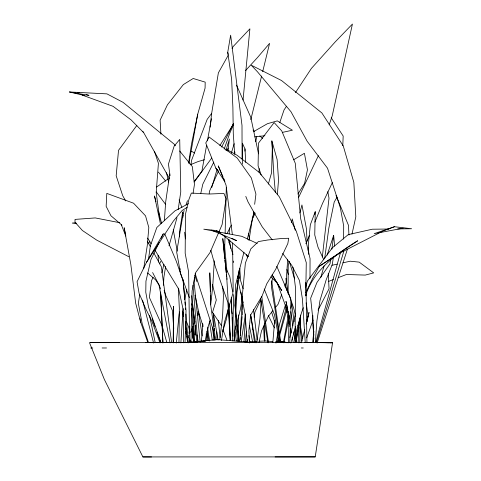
<?xml version="1.0" encoding="UTF-8"?>
<svg xmlns="http://www.w3.org/2000/svg" width="481" height="481" viewBox="0 0 481 481"><rect width="100%" height="100%" fill="white"/><g stroke="black" fill="none" stroke-linecap="round" stroke-linejoin="round"><path stroke-width="0.72" d="M192.671 338.335L192.701 327.074M229.503 303.95L229.425 327.164L230.146 340.65M309.98 278.487L310.059 258.586L300.673 218.596L295.262 163.239L281.752 130.934L274.152 122.571L258.507 143.079L258.087 165.819L261.165 175M299.861 342.809L300.006 320.406M343.596 239.105L343.687 225.992L340.386 207.936L327.513 168.194L307.185 141.312L290.999 111.76L257.413 71.729L251.196 65.151L281.529 80.525L321.891 112.969L343.248 145.893L353.836 182.383L355.814 216.871L352.002 234.079M178.968 342.821L179.341 308.393L178.331 288.155M173.148 342.869L173.599 306.289L173.455 342.761M238.335 341.245L238.636 314.959M295.033 342.712L295.544 288.089L292.941 267.171M244.943 151.142L244.991 148.9L242.358 143.17L242.526 164.123M295.328 338.672L295.575 326.665M308.766 254.347L308.411 243.987L310.347 224.729L315.241 211.694L314.748 234.932L317.977 247.096L323.785 259.836M190.915 342.502L192.099 290.945L195.599 272.697L210.065 252.471L222.096 224.621L226.094 198.737L223.918 193.422L209.091 194.029L191.348 193.073L188.949 199.344L185.444 214.243L185.173 253.265L188.618 272.078L189.664 342.442M226.317 187.223L225.126 233.423M288.486 342.412L289.057 316.979L285.973 301.377L287.812 309.83M313.372 342.406L313.702 327.393L310.66 298.232L316.961 282.461L330.05 263.72L330.603 259.361M232.539 340.927L233.652 294.54M195.412 325.324L195.16 335.089L195.508 325.372M185.047 342.664L186.033 310.558L183.105 280.892L176.329 261.303L164.7 233.754M224.729 258.688L224.429 255.742L225.03 236.399M300.475 317.959L300.258 325.36L302.723 338.353M312.884 315.608L312.65 322.949L313.852 335.179M207.503 340.47L207.744 333.772M207.798 332.287L207.99 327.08M160.642 292.057L162.921 343.043M342.791 145.749L343.175 136.021L331.229 117.803M229.19 233.856L229.437 227.892M194.39 277.537L194.162 282.762L200.15 342.075M259.037 172.294L259.199 168.597M289.73 342.37L290.921 315.416L290.801 299.062L276.803 266.336M296.074 342.46L296.603 330.465L301.359 313.167L303.283 307.69M291.66 302.471L290.819 308.387M163.48 285.287L163.895 277.212L165.632 266.486M240.127 339.82L240.241 337.566M240.356 335.317L241.847 306.078L242.634 302.453M274.759 323.863L274.831 322.39L271.597 311.971M214.298 260.75L212.734 286.562L210.678 304.858L215.578 340.067M234.019 340.963L237.722 280.417M237.861 278.174L237.999 275.932M261.129 300.613L259.987 318.458L256.71 342.803M180.862 342.923L183.129 308.598M243.969 341.558L245.55 317.646M287.668 259.77L286.063 282.798L284.77 286.267M164.364 220.707L165.723 201.617L169.763 173.936M315.326 342.688L316.889 321.074L319.979 300.559L326.136 279.93L332.335 264.273L333.513 256.283M277.351 194.667L278.541 179.918L277.116 159.458L271.873 140.921L273.96 176.93L275.385 192.4M272.817 342.598L274.711 320.22M201.425 341.167L202.892 324.146M239.845 268.458L238.54 283.327L243.176 302.639M243.037 100.084L249.898 28.812L233.129 46.561L232.052 48.485M176.25 343.037L179.124 314.057L179.69 311.898M239.67 341.245L242.147 316.57M242.298 315.079L242.671 311.339M245.442 341.636L246.488 331.193M210.107 127.152L211.598 113.732L218.374 72.865L228.09 55.543M209.193 193.59L209.439 191.39L218.398 171.2M312.614 342.502L313.883 331.337M322.33 256.926L329.004 198.142L327.795 191.6M188.456 337.933L188.799 334.974M188.967 333.495L189.31 330.537M189.478 329.058L189.736 326.839M227.747 150.421L228.006 148.202M219.799 339.544L222.601 315.915L223.491 295.388L222.625 286.646M253.746 211.616L253.198 215.993L247.276 239.165M254.653 204.323L255.928 194.108L251.353 177.994L237.175 158.015L209.127 137.043L205.754 143.001L215.819 168.122L224.928 181.68M227.916 150.709L229.401 139.039L225.944 150.391M331.896 249.188L333.646 235.377L334.668 246.134M313.227 342.592L313.834 338.143M324.645 258.784L328.788 228.379L334.217 202.032L337.103 197.048M148.521 259.145L150.373 245.773L156.836 227.489L174.946 210.876L188.48 203.673M178.174 209.656L180.754 191.967L179.72 139.43L174.152 146.116L168.446 164.075L170.046 175.739M190.993 164.532L191.636 160.131L207.185 119.336L211.694 113.354M189.057 342.592L189.706 338.185M241.197 341.444L245.454 314.015M272.499 277.904L271.314 285.991L280.273 342.46M246.969 342.153L247.402 339.207M252.303 329.647L252.741 326.707M254.166 317.147L254.936 312.001L261.003 299.32M181.896 342.544L89.484 342.634L104.407 379.569L142.887 456.926L315.229 456.89L332.551 342.743L317.556 342.598M139.718 294.576L138.354 303.403L142.232 324.032L148.449 342.424M143.681 268.831L147.306 245.298L148.815 227.543L145.539 215.861L133.568 203.204L106.8 193.392L106.145 206.337L110.937 215.747L121.988 225.21M188.732 162.151L191.57 143.687L197.727 114.183L205.074 88.125L205.195 82.137L193.188 78.487L183.345 84.59L167.454 104.768L160.119 120.184L160.925 134.193M193.061 193.332L194.456 184.451L192.34 166.624L179.666 150.986M248.966 240.56L252.351 219.059L255.261 213.065M182.503 213.137L179.335 233.159L179.635 236.905M295.779 342.442L299.729 318.151M221.422 340.506L224.483 322.162L232.942 293.121L229.78 276.623L225.342 267.093M234.722 154.359L233.285 133.688L232.882 107.359L231.65 79.461L227.735 52.285L230.639 35.155L242.003 125.445L242.093 159.169M296.037 342.352L300.661 315.055M314.748 214.622L315.241 211.694M239.087 270.292L235.173 305.429L238.895 341.173M188.877 163.636L197.727 114.183M228.228 309.097L226.443 319.077L222.541 331.842M202.02 170.436L206.602 145.316M207.407 140.879L211.448 118.717M283.375 342.67L288.762 313.113M291.57 222.529L292.244 218.903L295.232 230.255M275.968 343.079L278.06 332.064M278.619 329.124L279.599 323.984L285.498 304.75M205.134 341.63L207.81 327.747L210.203 319.937M306.776 321.945L308.05 315.452L306.163 302.88M283.898 342.881L289.346 315.722M184.86 299.062L186.79 289.556M289.093 261.532L288.209 265.879L288.119 291.811L293.687 308.177L295.635 315.915M255.724 141.624L256.794 136.484M308.147 250.144L308.598 248.004M259.018 342.568L261.49 330.964L268.236 316.498L272.907 310.684M306.98 321.879L308.994 312.44L306.102 324.008M200.727 193.596L202.796 184.175L213.798 162.139M289.851 337.566L295.532 313.684M261.622 76.022L250.805 119.607M262.686 71.669L269.582 43.362L257.527 57.498L245.508 70.623M161.838 272.919L163.931 264.442M301.407 342.803L304.659 329.792M243.945 252.2L235.612 284.788L234.92 305.411L238.78 341.161M299.873 212.927L301.936 204.936L306.397 228.565L307.01 240.151L306.084 243.663M277.116 342.574L278.246 338.239M279.196 334.626L286.189 307.9M305.675 287.518L307.383 281.084L332.473 247.667L348.232 234.644L372.282 229.221L388.967 229.028M315.71 342.52L340.596 252.14M211.778 187.494L217.033 169.534M277.85 341.901L278.649 339.021M279.653 335.413L286.688 310.167M320.821 277.393L324.062 265.879M169.011 245.833L176.996 217.761M268.332 184.097L271.579 172.715L272.33 147.655L271.873 140.921M231.385 153.006L234.157 143.705M316.372 342.737L343.855 251.13M212.38 312.83L216.294 300.048L212.404 284.283M290.813 343.007L295.683 327.272M252.182 218.825L254.178 212.518M317.123 343.031L347.456 249.05M327.128 255.104L333.646 235.377M329.178 124.868L332.245 115.741L352.435 24.05L335.305 41.811L311.393 68.428L295.454 92.629M184.169 210.48L183.225 213.281L176.689 252.128L180.489 273.196L189.34 297.607M186.051 204.888L187.47 200.685M279.744 122.643L284.012 110.005L286.466 106.283M224.182 149.122L229.605 133.634L233.586 124.314M306.734 337.848L313.017 320.154M190.716 332.359L193.007 326.19M193.518 324.825L194.793 321.398M281.668 294.582L278.048 304.287L275.246 307.774M306.054 243.651L309.463 235.335M314.857 222.162L322.523 203.439L332.341 182.606M305.549 295.887C313.305 270.49 336.093 254.046 357.678 240.771L319.24 266.3L312.74 278.162L305.712 292.815M197.084 315.235L198.761 311.237M233.646 123.767L219.811 145.641M298.593 197.469L318.398 155.634M159.229 242.328L150.932 259.578L145.953 281.151L145.779 292.256L148.569 307.245L160.943 342.484M161.141 238.348L163.378 233.7L146.489 262.331L137.067 281.734L139.075 293.182L145.424 308.074L151.912 321.272L160.041 342.905M153.12 277.333L151.509 280.676L149.393 297.462L161.953 325.372L166.847 342.568M159.566 263.937L160.852 261.261M148.485 243.813L149.795 241.155M233.405 123.701L221.621 147.072M226.936 233.73L231.367 225.096M318.067 310.113L329.046 288.774L328.282 273.563M228.932 242.839L230.098 240.957M297.913 194.071L304.593 183.411L307.443 169.793L304.407 153.277L293.548 159.818M146.489 262.331L173.274 221.23L182.143 210.498L187.097 207.371M202.17 170.839L194.21 181.511M194.234 181.998L211.724 158.027M136.838 125.433L118.53 150.325L116.174 175.787L122.733 195.767L125.679 200.92M156.668 187.019L168.266 178.764M319.24 266.3L339.448 253.295L383.098 231L394.462 226.719L411.586 228.74L397.715 228.914M253.86 131.481L267.424 123.707L277.315 120.887L292.406 130.219L282.287 132.419M190.115 164.839L198.166 161.538L204.413 159.722M328.499 281.439L333.369 279.539M338.173 277.687L346.404 274.501L365.271 275.084L373.689 272.883L359.211 262.139L350.228 261.201L342.941 262.836M394.462 226.719L374.236 233.64L403.138 228.204M332.01 265.29L337.115 264.147M254.774 136.844L264.923 135.726M198.124 341.654L188.48 342.712L216.666 339.568L247.282 341.943M199.609 341.492L204.804 340.927L199.615 341.36M75.89 222.733L72.24 223.064L76.623 223.725M183.297 342.731L198.13 341.486L197.024 334.86M153.12 342.688L167.37 342.28M244.733 341.871L247.679 341.738M249.152 341.672L257.263 341.318M258.742 341.251L265.374 340.957L272.733 341.54M328.367 342.544L180.537 342.544M315.229 456.89L275.096 456.926M145.653 342.58L161.971 342.562M164.935 342.556L167.16 342.556M173.094 342.55L171.609 342.55L161.375 266.775L153.854 253.012M176.058 342.544L179.04 342.544M285.359 342.556L288.329 342.55M119.577 342.598L90.717 342.55L93.711 342.64M299.332 342.598L301.521 342.598M304.443 342.598L313.931 342.598M90.717 347.979L92.773 347.979M102.116 347.979L106.511 347.979M301.298 347.979L303.246 347.979M142.887 456.926L151.557 456.95M317.484 342.61L320.635 342.64M316.853 342.604L328.83 342.719M168.861 342.31L170.352 342.34M171.843 342.37L183.79 342.598M185.281 342.628L189.009 342.7M85.053 95.647L69.414 91.973L106.938 93.867L123.118 102.381L174.032 144.041L175.439 145.779M275.679 341.775L279.359 342.063M280.832 342.183L287.452 342.706M248.767 342.081L255.441 342.719M220.442 232.594L216.42 230.573L203.782 229.184L241.853 236.333L257.221 243.47M283.303 342.099L281.132 341.6L289.063 342.761M281.132 341.6L288.191 342.761M69.414 91.973L89.003 95.37L86.177 94.595M119.823 222.727L95.244 217.929L75.048 219.402L74.988 222.15L82.401 230.507L96.735 240.127L128.878 256.758M284.752 342.436L286.201 342.767M77.688 92.28L79.106 92.665M82.221 95.082L113.101 106.337L131.097 119.913L143.711 132.672L169.649 178.89M211.448 230.158L236.526 240.65L231.836 238.299M191.39 151.22L194.673 153.042M216.42 230.573L218.777 232.263M220.545 233.525L225.252 236.892L248.539 256.571M147.607 272.949L155.549 279.816L158.983 284.878L160.684 288.973M253.03 130.008L254.726 131.493M259.8 135.943L262.62 138.414M270.911 276.864L277.176 282.99L281.758 290.596L272.156 275.066M215.819 168.122L218.32 170.875M158.405 172.102L165.759 181.169M272.168 239.803L262.175 226.767L248.022 201.912L245.785 196.404M282.618 253.433L291.702 265.284L299.447 280.483L302.441 299.152L305.231 342.49M156.301 191.931L165.711 204.551M142.845 131.481L143.711 132.672M212.572 312.434L221.302 325.475M272.162 275.018L277.176 282.99L288.78 314.76M147.607 238.083L151.106 243.819M154.99 250.192L178.691 289.075L183.075 309.187L183.616 342.725M268.356 315.578L274.465 327.91M147.414 241.215L150.276 246.458M152.627 272.553L158.983 284.878L170.058 342.905M247.625 257.75L246.284 254.335M182.509 212.596L183.153 213.931M236.484 85.113L250.757 117.184L258.537 153.848M222.986 176.834L218.278 165.909L226.076 185.281L232.311 234.235M223.575 178.198L224.459 180.249M336.033 195.442L348.472 225.306L348.947 235.035M227.309 150.944L226.749 149.567L237.025 155.231L259.211 172.39L279.311 196.807L296.368 231.421L306.271 262.626L305.946 282.654L306.944 342.466M264.201 288.973L274.477 314.736L279.653 342.688M121.266 224.609L125.818 236.069L124.164 227.735L130.874 264.784L135.666 303.156L140.686 322.24L147.877 342.646M182.431 311.111L183.483 313.822M186.369 321.272L188.997 328.048L189.31 330.267M222.913 329.647L226.936 340.079M238.323 275.487L239.334 278.216L238.696 276.082M179.1 199.886L181.908 207.576M191.612 303.884L192.37 305.976L194.522 319.306M152.152 318.771L154.918 326.497M156.932 332.112L160.702 342.646M154.383 151.256L158.423 163.281L156.193 192.49L160.341 223.424L154.503 195.995L155.994 201.749M228.15 239.087L232.954 254.557M194.799 275.186L196.837 281.469M197.974 311.616L199.338 315.849M202.309 325.024L202.766 326.431M243.145 288.726L240.662 280.868L239.754 268.494M195.154 273.551L213.137 329.671L214.851 339.989M203.012 326.238L198.918 313.041L195.106 295.202M289.394 261.676L294.594 278.926M164.171 290.217L165.65 295.196L172.402 310.516L173.749 328.529M286.898 269.432L288.329 274.483M210.822 250.246L215.332 266.642L227.856 302.405L230.369 340.596M158.429 211.105L161.61 223.334M142.496 300.066L153.571 342.983M297.937 325.066L298.467 327.182M285.107 284.012L286.7 290.464M182.401 213.053L183.069 215.951M166.492 172.685L168.597 182.058M277.284 335.377L278.721 341.883M185.672 331.475L186.315 334.391M186.64 335.846L187.277 338.762M288.119 311.237L288.883 314.76M227.735 52.285L228.198 54.455M285.467 305.784L288.125 318.266M288.438 319.733L289.376 324.14M290.314 328.547L291.252 332.948M292.189 337.355L293.284 342.496M206.92 331.349L208.88 340.825M149.567 315.548L155.219 342.688M260.949 300.739L261.387 302.886M182.654 312.097L183.544 316.498M185.468 326.028L186.796 332.624M234.704 151.731L234.999 153.186M248.449 233.646L249.465 238.762M249.411 325.565L252.561 341.714M173.262 229.822L177.267 251.154M207.407 328.493L209.74 341.047M250.541 314.61L255.453 341.841M140.025 318.548L140.686 322.24M213.408 313.492L218.127 340.043M260.48 298.316L267.977 342.749M229.389 239.76L230.79 248.479M194.757 320.791L194.997 322.27M232.101 313.834L231.403 309.433L231.241 299.104M235.011 332.191L236.405 340.999M198.473 311.688L202.248 335.93M209.463 321.645L212.277 340.085M271.627 280.814L280.808 342.4M285.912 278.289L288.185 293.885M290.783 311.706L292.833 325.817M293.699 331.758L295.106 341.414M261.724 296.248L268.524 342.803M213.378 313.275L214.207 326.695M190.668 339.887L190.981 342.105M291.516 302.609L294.144 321.771M295.057 328.403L295.562 332.088M296.068 335.774L296.374 337.981M296.573 339.454L296.975 342.406M250.932 315.963L254.473 342.009M248.948 335.491L249.747 341.408M300.024 327.032L301.894 341.041M224.405 244.083L226.984 271.374M253.499 309.596L257.155 340.061M235.943 326.31L237.722 341.227M202.429 323.725L202.772 326.689M182.407 212.055L182.99 217.286M184.656 232.221L185.401 238.943M191.721 295.701L196.873 341.997M218.278 320.43L220.154 337.536M212.53 327.146L213.967 340.53M227.044 279.329L222.799 238.558L224.429 255.742M224.886 260.161L225.186 263.107M225.342 264.58L225.649 267.526M225.799 268.999L226.178 272.679M226.335 274.152L226.635 277.098M226.791 278.571L230.639 340.608M179.942 268.17L180.098 269.661M180.249 271.146L180.399 272.637M185.419 321.807L187.548 342.664M192.959 285.191L197.769 341.979M158.051 255.417L158.616 262.043M183.117 279.587L184.764 299.807M184.945 302.05L185.191 305.05M185.432 308.044L185.558 309.542M185.919 314.033L188.239 342.49M247.222 342.376L245.184 314.748L242.057 298.563L245.376 263.083L250.829 248.875L258.381 241.57L267.695 239.995L282.106 238.444L288.708 238.281L287.836 243.554L275.685 269.294L266.787 283.754L262.103 295.977L250.691 314.923L248.899 330.333L249.362 343.043M191.594 308.706L194.059 342.298M192.34 327.158L193.41 341.997M240.855 292.069C244.426 308.79 233.369 324.098 234.469 340.758M241.937 296.043L242.749 310.588M231.241 297.721L233.026 336.303M192.731 307.359L194.673 342.37M244.991 148.9L245.707 162.404M263.594 326.034L264.364 341.011M214.285 328.186L214.4 330.429M214.706 336.405L214.785 337.896M160.57 292.268L162.933 342.382M264.303 324.002L264.905 341.155M210.437 291.414L209.806 272.817L210.678 304.858M210.594 295.881L210.744 300.342M305.675 282.491L306.054 295.779M232.576 243.007L233.177 291.666M298.503 328.673L298.815 342.845M216.799 331.83L216.937 340.055M233.507 261.051L233.525 262.518M206.229 333.886L206.331 340.614M232.233 317.743L232.311 323.611M289.039 315.464L289.165 326.539M331.114 342.712L321.386 342.592L332.551 342.743L326.936 342.568L331.114 342.712"/></g></svg>
